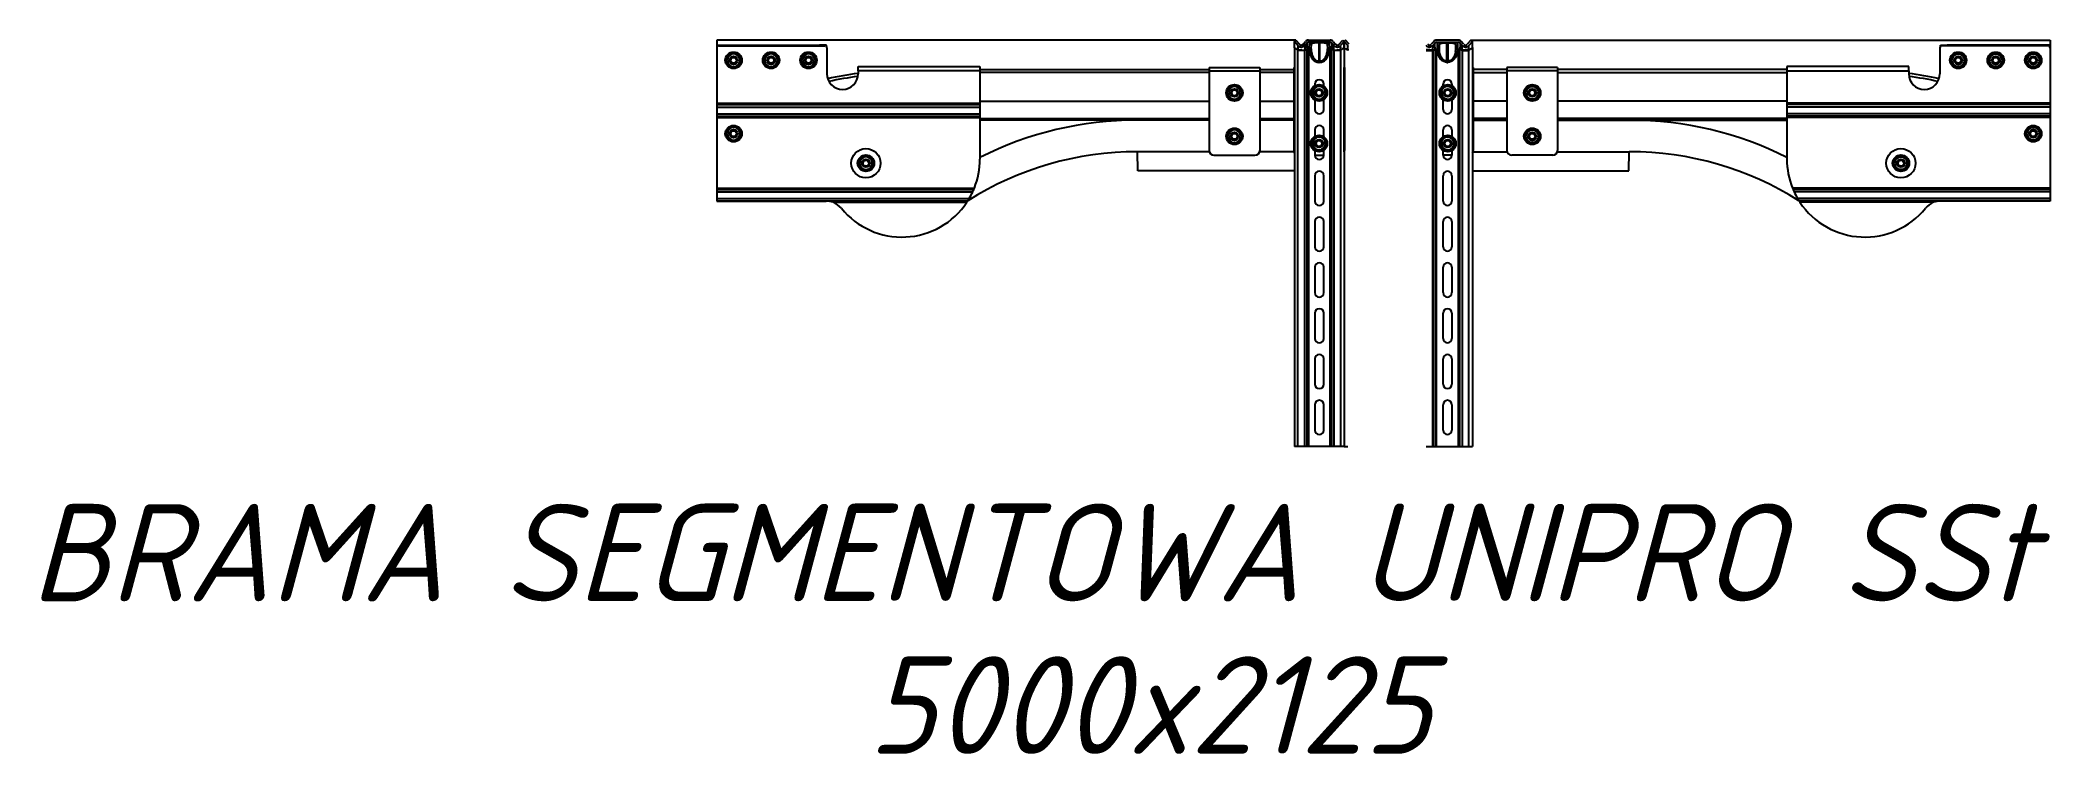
# Model space of a CAD drawing. Header units: inches. Extents: x 499 to 2563, y 596 to 1328.
import ezdxf
from ezdxf.enums import TextEntityAlignment as Align

# ---------------------------------------------------------------- set-up
doc = ezdxf.new("R2010")
doc.units = ezdxf.units.IN
doc.layers.add('AW_OPIS', color=7, linetype='Continuous')
doc.layers.add('AW_RYSUNKI', color=7, linetype='Continuous')
doc.styles.add('SEACAD_seansi_ttf', font='', dxfattribs={"height": 0.2})
doc.styles.get('SEACAD_seansi_ttf').set_extended_font_data('Solid Edge ANSI', italic=True)

msp = doc.modelspace()

# ---------------------------------------------------------------- linework, layer by layer
at = {"layer": 'AW_RYSUNKI', "ltscale": 25.4}
for p, q in [((1787.8, 1327.8), (1193.6, 1327.8)), ((1193.6, 1327.8), (1193.6, 1227.8)), ((1193.6, 1322.8), (1196.1, 1322.8)), ((1195.6, 1322.1), (1304.6, 1322.1)), ((1196.1, 1322.8), (1299.1, 1322.8)), ((1196.1, 1322.1), (1196.1, 1322.8)), ((1304.7, 1322.8), (1299.1, 1322.8)), ((1299.1, 1322.1), (1299.1, 1322.8)), ((1306.1, 1322.8), (1304.7, 1322.8)), ((1304.7, 1322.1), (1304.7, 1322.8)), ((1306.1, 1321.4), (1306.1, 1322.8)), ((1786.4, 1326.4), (1787.8, 1327.8)), ((1790, 1322.3), (1786.4, 1326.4)), ((1787.8, 1327.8), (1791.5, 1323.6)), ((1795.2, 1323.6), (1797.8, 1326.5)), ((1799.3, 1325.1), (1796.7, 1322.3)), ((1796.8, 1322.4), (1796.8, 1322.4)), ((1800.7, 1327.8), (1823, 1327.8)), ((1823, 1325.8), (1800.7, 1325.8)), ((1811.4, 1325.8), (1811.4, 1325.2)), ((1811.4, 1325.2), (1811.4, 1306.4)), ((1812.4, 1325.2), (1811.4, 1325.2)), ((1812.4, 1325.8), (1812.4, 1325.2)), ((1812.4, 1306.4), (1812.4, 1325.2)), ((1827, 1322.3), (1824.5, 1325.1)), ((1826, 1326.5), (1828.5, 1323.6)), ((1826.9, 1322.4), (1827, 1322.4)), ((1832.2, 1323.6), (1836, 1327.8)), ((1837.4, 1326.4), (1833.7, 1322.3)), ((1836, 1327.8), (1837.4, 1326.4)), ((1838.8, 1327.8), (1837.4, 1326.4)), ((1837.4, 1326.4), (1841, 1322.3)), ((1842.5, 1323.6), (1838.8, 1327.8)), ((1205.2, 1310.5), (1203.3, 1307.2)), ((1203.3, 1307.2), (1205.2, 1304)), ((1207, 1313.7), (1205.2, 1310.5)), ((1205.2, 1304), (1207, 1300.7)), ((1210.8, 1313.7), (1207, 1313.7)), ((1207, 1300.7), (1210.8, 1300.7)), ((1214.5, 1313.7), (1210.8, 1313.7)), ((1210.8, 1300.7), (1214.5, 1300.7)), ((1216.4, 1310.5), (1214.5, 1313.7)), ((1214.5, 1300.7), (1216.4, 1304)), ((1218.3, 1307.2), (1216.4, 1310.5)), ((1216.4, 1304), (1218.3, 1307.2)), ((1243.6, 1310.5), (1241.7, 1307.2)), ((1241.7, 1307.2), (1243.6, 1304)), ((1245.5, 1313.7), (1243.6, 1310.5)), ((1243.6, 1304), (1245.5, 1300.7)), ((1249.3, 1313.7), (1245.5, 1313.7)), ((1245.5, 1300.7), (1249.3, 1300.7)), ((1253, 1313.7), (1249.3, 1313.7)), ((1249.3, 1300.7), (1253, 1300.7)), ((1254.9, 1310.5), (1253, 1313.7)), ((1253, 1300.7), (1254.9, 1304)), ((1256.8, 1307.2), (1254.9, 1310.5)), ((1254.9, 1304), (1256.8, 1307.2)), ((1282.1, 1310.5), (1280.2, 1307.2)), ((1280.2, 1307.2), (1282.1, 1304)), ((1284, 1313.7), (1282.1, 1310.5)), ((1282.1, 1304), (1284, 1300.7)), ((1287.7, 1313.7), (1284, 1313.7)), ((1284, 1300.7), (1287.7, 1300.7)), ((1291.5, 1313.7), (1287.7, 1313.7)), ((1287.7, 1300.7), (1291.5, 1300.7)), ((1293.3, 1310.5), (1291.5, 1313.7)), ((1291.5, 1300.7), (1293.3, 1304)), ((1295.2, 1307.2), (1293.3, 1310.5)), ((1293.3, 1304), (1295.2, 1307.2)), ((1306.6, 1320.1), (1306.6, 1293.3)), ((1338.6, 1296.3), (1338.6, 1300.8)), ((1338.6, 1300.8), (1463.6, 1300.8)), ((1463.6, 1300.8), (1463.6, 1296.3)), ((1786.4, 1320.3), (1786.4, 1319.9)), ((1786.4, 1319.9), (1786.4, 1319.2)), ((1786.4, 1319.2), (1786.4, 910.8)), ((1790, 1317.3), (1790, 1318)), ((1790, 910.8), (1790, 1317.3)), ((1796.7, 1317.3), (1790, 1317.3)), ((1796.7, 1317.3), (1796.7, 910.8)), ((1799.3, 910.8), (1799.3, 1318.6)), ((1800.7, 1315.8), (1800.7, 910.8)), ((1801.7, 1315.8), (1800.7, 1315.8)), ((1803.6, 1316.2), (1801.7, 1315.8)), ((1811.4, 1306.4), (1812.4, 1306.4)), ((1811.4, 1306.4), (1811.4, 1305)), ((1812.4, 1305), (1811.4, 1305)), ((1812.4, 1306.4), (1812.4, 1305)), ((1822.1, 1315.8), (1820.1, 1316.2)), ((1823, 1315.8), (1822.1, 1315.8)), ((1823, 910.8), (1823, 1315.8)), ((1824.5, 1318.6), (1824.5, 910.8)), ((1827, 1317.3), (1824.5, 1318.6)), ((1827, 910.8), (1827, 1317.3)), ((1833.7, 1317.3), (1827, 1317.3)), ((1833.7, 1318), (1833.7, 1317.3)), ((1833.7, 1317.3), (1833.7, 910.8)), ((1837.4, 1320.3), (1837.4, 1319.9)), ((1837.4, 1320.3), (1837.4, 1319.9)), ((1837.4, 1319.9), (1837.4, 910.8)), ((1837.4, 1319.9), (1837.4, 910.8)), ((1841, 1318), (1841, 1317.3)), ((1338.6, 1296.3), (1338.6, 1293.3)), ((1463.6, 1296.3), (1338.6, 1296.3)), ((1463.6, 1297.8), (1698.8, 1297.8)), ((1463.6, 1296.3), (1463.6, 1263.1)), ((1698.8, 1294.8), (1463.6, 1294.8)), ((1698.8, 1299.8), (1698.8, 1296.3)), ((1698.8, 1299.8), (1750.8, 1299.8)), ((1698.8, 1296.3), (1698.8, 1214.8)), ((1698.8, 1296.3), (1750.8, 1296.3)), ((1721, 1280.3), (1719.2, 1277.1)), ((1724.8, 1280.3), (1721, 1280.3)), ((1728.6, 1280.3), (1724.8, 1280.3)), ((1730.4, 1277.1), (1728.6, 1280.3)), ((1750.8, 1299.8), (1750.8, 1296.3)), ((1750.8, 1297.8), (1785.6, 1297.8)), ((1750.8, 1296.3), (1750.8, 1214.8)), ((1785.6, 1294.8), (1750.8, 1294.8)), ((1785.6, 1299.8), (1785.6, 1296.3)), ((1785.6, 1299.8), (1786.4, 1299.8)), ((1785.6, 1296.3), (1785.6, 1214.8)), ((1785.6, 1296.3), (1786.4, 1296.3)), ((1806.7, 1279.5), (1805.5, 1275.9)), ((1810.4, 1280.2), (1806.7, 1279.5)), ((1807.4, 1282.8), (1807.4, 1281.2)), ((1814, 1280.9), (1810.4, 1280.2)), ((1816.5, 1278.1), (1814, 1280.9)), ((1816.4, 1280.9), (1816.4, 1282.8)), ((1837.1, 1299.8), (1837.1, 1296.3)), ((1837.4, 1299.8), (1837.1, 1299.8)), ((1837.1, 1296.3), (1837.1, 1214.8)), ((1837.4, 1296.3), (1837.1, 1296.3)), ((1837.4, 1299.8), (1837.6, 1299.8)), ((1837.4, 1296.3), (1837.6, 1296.3)), ((1837.6, 1299.8), (1837.6, 1296.3)), ((1837.6, 1296.3), (1837.6, 1214.8)), ((1193.6, 1263.1), (1463.6, 1263.1)), ((1193.6, 1261.7), (1463.6, 1261.7)), ((1193.6, 1259.2), (1463.6, 1259.2)), ((1463.6, 1265.3), (1698.8, 1265.3)), ((1463.6, 1263.1), (1463.6, 1261.7)), ((1463.6, 1261.7), (1463.6, 1259.2)), ((1463.6, 1259.2), (1463.6, 1252.4)), ((1719.2, 1277.1), (1717.3, 1273.8)), ((1717.3, 1273.8), (1719.2, 1270.6)), ((1719.2, 1270.6), (1721, 1267.3)), ((1721, 1267.3), (1724.8, 1267.3)), ((1724.8, 1267.3), (1728.6, 1267.3)), ((1728.6, 1267.3), (1730.4, 1270.6)), ((1732.3, 1273.8), (1730.4, 1277.1)), ((1730.4, 1270.6), (1732.3, 1273.8)), ((1750.8, 1265.3), (1785.6, 1265.3)), ((1805.5, 1275.9), (1804.3, 1272.4)), ((1804.3, 1272.4), (1806.7, 1269.5)), ((1806.7, 1269.5), (1809.2, 1266.7)), ((1807.4, 1266.4), (1807.4, 1256.8)), ((1809.2, 1266.7), (1812.9, 1267.4)), ((1812.9, 1267.4), (1816.6, 1268.2)), ((1816.4, 1256.8), (1816.4, 1266.8)), ((1819, 1275.3), (1816.5, 1278.1)), ((1816.6, 1268.2), (1817.8, 1271.7)), ((1817.8, 1271.7), (1819, 1275.3)), ((1193.6, 1252.4), (1463.6, 1252.4)), ((1193.6, 1249.9), (1463.6, 1249.9)), ((1193.6, 1248.5), (1463.6, 1248.5)), ((1207, 1238.4), (1205.2, 1235.2)), ((1210.8, 1238.4), (1207, 1238.4)), ((1214.5, 1238.4), (1210.8, 1238.4)), ((1216.4, 1235.2), (1214.5, 1238.4)), ((1463.6, 1252.4), (1463.6, 1249.9)), ((1463.6, 1249.9), (1463.6, 1248.5)), ((1463.6, 1248.5), (1463.6, 1205.8)), ((1463.6, 1247.5), (1698.8, 1247.5)), ((1624.6, 1245.8), (1463.6, 1245.8)), ((1698.8, 1245.8), (1624.6, 1245.8)), ((1750.8, 1247.5), (1785.6, 1247.5)), ((1785.6, 1245.8), (1750.8, 1245.8)), ((1193.6, 1227.8), (1193.6, 1176.1)), ((1205.2, 1235.2), (1203.3, 1231.9)), ((1203.3, 1231.9), (1205.2, 1228.7)), ((1205.2, 1228.7), (1207, 1225.4)), ((1207, 1225.4), (1210.8, 1225.4)), ((1210.8, 1225.4), (1214.5, 1225.4)), ((1214.5, 1225.4), (1216.4, 1228.7)), ((1218.3, 1231.9), (1216.4, 1235.2)), ((1216.4, 1228.7), (1218.3, 1231.9)), ((1719.2, 1232.5), (1717.3, 1229.2)), ((1717.3, 1229.2), (1719.2, 1226)), ((1721, 1235.7), (1719.2, 1232.5)), ((1719.2, 1226), (1721, 1222.7)), ((1724.8, 1235.7), (1721, 1235.7)), ((1721, 1222.7), (1724.8, 1222.7)), ((1728.6, 1235.7), (1724.8, 1235.7)), ((1724.8, 1222.7), (1728.6, 1222.7)), ((1730.4, 1232.5), (1728.6, 1235.7)), ((1728.6, 1222.7), (1730.4, 1226)), ((1732.3, 1229.2), (1730.4, 1232.5)), ((1730.4, 1226), (1732.3, 1229.2)), ((1805.5, 1223.9), (1804.3, 1220.4)), ((1804.3, 1220.4), (1806.7, 1217.5)), ((1806.7, 1227.5), (1805.5, 1223.9)), ((1810.4, 1228.2), (1806.7, 1227.5)), ((1806.7, 1217.5), (1809.2, 1214.7)), ((1807.4, 1235.8), (1807.4, 1229.2)), ((1814, 1228.9), (1810.4, 1228.2)), ((1816.5, 1226.1), (1814, 1228.9)), ((1816.4, 1228.9), (1816.4, 1235.8)), ((1819, 1223.3), (1816.5, 1226.1)), ((1816.6, 1216.2), (1817.8, 1219.7)), ((1817.8, 1219.7), (1819, 1223.3)), ((1340.9, 1204.9), (1339.1, 1201.6)), ((1339.1, 1201.6), (1340.9, 1198.4)), ((1342.8, 1208.1), (1340.9, 1204.9)), ((1340.9, 1198.4), (1342.8, 1195.1)), ((1346.6, 1208.1), (1342.8, 1208.1)), ((1350.3, 1208.1), (1346.6, 1208.1)), ((1352.2, 1204.9), (1350.3, 1208.1)), ((1350.3, 1195.1), (1352.2, 1198.4)), ((1354.1, 1201.6), (1352.2, 1204.9)), ((1352.2, 1198.4), (1354.1, 1201.6)), ((1625.7, 1193.8), (1625.3, 1213.3)), ((1699, 1213.3), (1625.3, 1213.3)), ((1703.8, 1209.8), (1745.8, 1209.8)), ((1785.9, 1213.3), (1750.6, 1213.3)), ((1807.4, 1214.4), (1807.4, 1209.8)), ((1807.4, 1209.8), (1816.4, 1209.8)), ((1809.2, 1214.7), (1812.9, 1215.4)), ((1812.9, 1215.4), (1816.6, 1216.2)), ((1816.4, 1209.8), (1816.4, 1214.8)), ((1193.6, 1176.1), (1193.6, 1174.7)), ((1193.6, 1176.1), (1457.8, 1176.1)), ((1342.8, 1195.1), (1346.6, 1195.1)), ((1346.6, 1195.1), (1350.3, 1195.1)), ((1786.4, 1193.8), (1625.7, 1193.8)), ((1807.4, 1188.8), (1807.4, 1162.8)), ((1816.4, 1162.8), (1816.4, 1188.8)), ((1193.6, 1174.7), (1193.6, 1172.2)), ((1193.6, 1174.7), (1457.3, 1174.7)), ((1193.6, 1172.2), (1193.6, 1165.4)), ((1193.6, 1172.2), (1456.2, 1172.2)), ((1193.6, 1165.4), (1193.6, 1162.9)), ((1193.6, 1165.4), (1452.6, 1165.4)), ((1193.6, 1162.9), (1193.6, 1162.8)), ((1193.6, 1162.9), (1451.1, 1162.9)), ((1193.6, 1162.8), (1305.9, 1162.8)), ((1313, 1161.5), (1450.2, 1161.5)), ((1807.4, 1141.8), (1807.4, 1115.8)), ((1816.4, 1115.8), (1816.4, 1141.8)), ((1807.4, 1094.8), (1807.4, 1068.8)), ((1816.4, 1068.8), (1816.4, 1094.8)), ((1807.4, 1047.8), (1807.4, 1021.8)), ((1816.4, 1021.8), (1816.4, 1047.8)), ((1807.4, 1000.8), (1807.4, 974.8)), ((1816.4, 974.8), (1816.4, 1000.8)), ((1807.4, 953.8), (1807.4, 927.8)), ((1816.4, 927.8), (1816.4, 953.8)), ((1790, 910.8), (1786.4, 910.8)), ((1796.7, 910.8), (1790, 910.8)), ((1799.3, 910.8), (1796.7, 910.8)), ((1800.7, 910.8), (1799.3, 910.8)), ((1823, 910.8), (1800.7, 910.8)), ((1824.5, 910.8), (1823, 910.8)), ((1827, 910.8), (1824.5, 910.8)), ((1833.7, 910.8), (1827, 910.8)), ((1837.4, 910.8), (1833.7, 910.8)), ((1837.4, 910.8), (1841, 910.8))]:
    msp.add_line(p, q, dxfattribs=at)
at = {"layer": 'AW_RYSUNKI', "color": 242, "ltscale": 25.4, "true_color": 0xcd2027}
for p, q in [((1929.3, 1326.5), (1926.7, 1323.6)), ((1928.2, 1322.3), (1930.8, 1325.1)), ((1928.3, 1322.4), (1928.3, 1322.4)), ((1954.5, 1327.8), (1932.2, 1327.8)), ((1932.2, 1325.8), (1954.5, 1325.8)), ((1942.9, 1325.8), (1942.9, 1325.2)), ((1942.9, 1306.4), (1942.9, 1325.2)), ((1942.9, 1325.2), (1943.9, 1325.2)), ((1943.9, 1325.8), (1943.9, 1325.2)), ((1943.9, 1325.2), (1943.9, 1306.4)), ((1956, 1325.1), (1958.5, 1322.3)), ((1960, 1323.6), (1957.5, 1326.5)), ((1958.5, 1322.4), (1958.4, 1322.4)), ((1967.5, 1327.8), (1963.7, 1323.6)), ((1965.2, 1322.3), (1968.9, 1326.4)), ((1968.9, 1326.4), (1967.5, 1327.8)), ((1967.5, 1327.8), (2561.7, 1327.8)), ((2449.2, 1322.8), (2450.5, 1322.8)), ((2449.2, 1321.4), (2449.2, 1322.8)), ((2450.5, 1322.8), (2456.2, 1322.8)), ((2450.5, 1322.1), (2450.5, 1322.8)), ((2559.7, 1322.1), (2450.7, 1322.1)), ((2559.2, 1322.8), (2456.2, 1322.8)), ((2456.2, 1322.1), (2456.2, 1322.8)), ((2561.7, 1322.8), (2559.2, 1322.8)), ((2559.2, 1322.1), (2559.2, 1322.8)), ((2561.7, 1327.8), (2561.7, 1227.8)), ((1921.5, 1317.3), (1928.2, 1317.3)), ((1928.2, 1317.3), (1930.8, 1318.6)), ((1928.2, 1317.3), (1928.2, 910.8)), ((1928.2, 910.8), (1928.2, 1317.3)), ((1930.8, 1318.6), (1930.8, 910.8)), ((1932.2, 1315.8), (1933.2, 1315.8)), ((1932.2, 910.8), (1932.2, 1315.8)), ((1933.2, 1315.8), (1935.1, 1316.2)), ((1943.9, 1306.4), (1942.9, 1306.4)), ((1942.9, 1306.4), (1942.9, 1305)), ((1942.9, 1305), (1943.9, 1305)), ((1943.9, 1306.4), (1943.9, 1305)), ((1951.6, 1316.2), (1953.6, 1315.8)), ((1953.6, 1315.8), (1954.5, 1315.8)), ((1954.5, 1315.8), (1954.5, 910.8)), ((1956, 910.8), (1956, 1318.6)), ((1958.5, 1317.3), (1958.5, 910.8)), ((1958.5, 1317.3), (1965.2, 1317.3)), ((1965.2, 1317.3), (1965.2, 1318)), ((1965.2, 910.8), (1965.2, 1317.3)), ((1968.9, 1320.3), (1968.9, 1319.9)), ((1968.9, 1319.9), (1968.9, 1319.2)), ((1968.9, 1319.2), (1968.9, 910.8)), ((2291.7, 1300.8), (2291.7, 1296.3)), ((2416.7, 1300.8), (2291.7, 1300.8)), ((2416.7, 1296.3), (2416.7, 1300.8)), ((2448.7, 1320.1), (2448.7, 1293.3)), ((2460, 1307.2), (2461.9, 1310.5)), ((2461.9, 1304), (2460, 1307.2)), ((2461.9, 1310.5), (2463.8, 1313.7)), ((2463.8, 1300.7), (2461.9, 1304)), ((2463.8, 1313.7), (2467.5, 1313.7)), ((2467.5, 1300.7), (2463.8, 1300.7)), ((2467.5, 1313.7), (2471.3, 1313.7)), ((2471.3, 1300.7), (2467.5, 1300.7)), ((2471.3, 1313.7), (2473.2, 1310.5)), ((2473.2, 1304), (2471.3, 1300.7)), ((2473.2, 1310.5), (2475, 1307.2)), ((2475, 1307.2), (2473.2, 1304)), ((2498.5, 1307.2), (2500.4, 1310.5)), ((2500.4, 1304), (2498.5, 1307.2)), ((2500.4, 1310.5), (2502.2, 1313.7)), ((2502.2, 1300.7), (2500.4, 1304)), ((2502.2, 1313.7), (2506, 1313.7)), ((2506, 1300.7), (2502.2, 1300.7)), ((2506, 1313.7), (2509.7, 1313.7)), ((2509.7, 1300.7), (2506, 1300.7)), ((2509.7, 1313.7), (2511.6, 1310.5)), ((2511.6, 1304), (2509.7, 1300.7)), ((2511.6, 1310.5), (2513.5, 1307.2)), ((2513.5, 1307.2), (2511.6, 1304)), ((2537, 1307.2), (2538.8, 1310.5)), ((2538.8, 1304), (2537, 1307.2)), ((2538.8, 1310.5), (2540.7, 1313.7)), ((2540.7, 1300.7), (2538.8, 1304)), ((2540.7, 1313.7), (2544.5, 1313.7)), ((2544.5, 1300.7), (2540.7, 1300.7)), ((2544.5, 1313.7), (2548.2, 1313.7)), ((2548.2, 1300.7), (2544.5, 1300.7)), ((2548.2, 1313.7), (2550.1, 1310.5)), ((2550.1, 1304), (2548.2, 1300.7)), ((2550.1, 1310.5), (2552, 1307.2)), ((2552, 1307.2), (2550.1, 1304)), ((1938.7, 1278.1), (1941.2, 1280.9)), ((1938.9, 1280.9), (1938.9, 1282.8)), ((1941.2, 1280.9), (1944.9, 1280.2)), ((1944.9, 1280.2), (1948.6, 1279.5)), ((1947.9, 1282.8), (1947.9, 1281.2)), ((1948.6, 1279.5), (1949.8, 1275.9)), ((1969.6, 1299.8), (1968.9, 1299.8)), ((1969.6, 1296.3), (1968.9, 1296.3)), ((1969.6, 1299.8), (1969.6, 1296.3)), ((2004.4, 1297.8), (1969.6, 1297.8)), ((1969.6, 1296.3), (1969.6, 1214.8)), ((1969.6, 1294.8), (2004.4, 1294.8)), ((2004.4, 1299.8), (2004.4, 1296.3)), ((2056.4, 1299.8), (2004.4, 1299.8)), ((2004.4, 1296.3), (2004.4, 1214.8)), ((2056.4, 1296.3), (2004.4, 1296.3)), ((2024.8, 1277.1), (2026.7, 1280.3)), ((2026.7, 1280.3), (2030.4, 1280.3)), ((2030.4, 1280.3), (2034.2, 1280.3)), ((2034.2, 1280.3), (2036.1, 1277.1)), ((2056.4, 1299.8), (2056.4, 1296.3)), ((2291.7, 1297.8), (2056.4, 1297.8)), ((2056.4, 1296.3), (2056.4, 1214.8)), ((2056.4, 1294.8), (2291.7, 1294.8)), ((2291.7, 1296.3), (2291.7, 1263.1)), ((2291.7, 1296.3), (2416.7, 1296.3)), ((2416.7, 1296.3), (2416.7, 1293.3)), ((1936.3, 1275.3), (1938.7, 1278.1)), ((1937.5, 1271.7), (1936.3, 1275.3)), ((1938.7, 1268.2), (1937.5, 1271.7)), ((1942.4, 1267.4), (1938.7, 1268.2)), ((1938.9, 1256.8), (1938.9, 1266.8)), ((1946, 1266.7), (1942.4, 1267.4)), ((1948.5, 1269.5), (1946, 1266.7)), ((1947.9, 1266.4), (1947.9, 1256.8)), ((1951, 1272.4), (1948.5, 1269.5)), ((1949.8, 1275.9), (1951, 1272.4)), ((2004.4, 1265.3), (1969.6, 1265.3)), ((2022.9, 1273.8), (2024.8, 1277.1)), ((2024.8, 1270.6), (2022.9, 1273.8)), ((2026.7, 1267.3), (2024.8, 1270.6)), ((2030.4, 1267.3), (2026.7, 1267.3)), ((2034.2, 1267.3), (2030.4, 1267.3)), ((2036.1, 1270.6), (2034.2, 1267.3)), ((2036.1, 1277.1), (2038, 1273.8)), ((2038, 1273.8), (2036.1, 1270.6)), ((2291.7, 1265.3), (2056.4, 1265.3)), ((2291.7, 1263.1), (2291.7, 1261.7)), ((2561.7, 1263.1), (2291.7, 1263.1)), ((2291.7, 1261.7), (2291.7, 1259.2)), ((2561.7, 1261.7), (2291.7, 1261.7)), ((2291.7, 1259.2), (2291.7, 1252.4)), ((2561.7, 1259.2), (2291.7, 1259.2)), ((2004.4, 1247.5), (1969.6, 1247.5)), ((1969.6, 1245.8), (2004.4, 1245.8)), ((2291.7, 1247.5), (2056.4, 1247.5)), ((2056.4, 1245.8), (2130.7, 1245.8)), ((2130.7, 1245.8), (2291.7, 1245.8)), ((2291.7, 1252.4), (2291.7, 1249.9)), ((2561.7, 1252.4), (2291.7, 1252.4)), ((2291.7, 1249.9), (2291.7, 1248.5)), ((2561.7, 1249.9), (2291.7, 1249.9)), ((2291.7, 1248.5), (2291.7, 1205.8)), ((2561.7, 1248.5), (2291.7, 1248.5)), ((2538.8, 1235.2), (2540.7, 1238.4)), ((2540.7, 1238.4), (2544.5, 1238.4)), ((2544.5, 1238.4), (2548.2, 1238.4)), ((2548.2, 1238.4), (2550.1, 1235.2)), ((1936.3, 1223.3), (1938.7, 1226.1)), ((1937.5, 1219.7), (1936.3, 1223.3)), ((1938.7, 1216.2), (1937.5, 1219.7)), ((1938.7, 1226.1), (1941.2, 1228.9)), ((1938.9, 1228.9), (1938.9, 1235.8)), ((1941.2, 1228.9), (1944.9, 1228.2)), ((1944.9, 1228.2), (1948.6, 1227.5)), ((1948.5, 1217.5), (1946, 1214.7)), ((1947.9, 1235.8), (1947.9, 1229.2)), ((1951, 1220.4), (1948.5, 1217.5)), ((1948.6, 1227.5), (1949.8, 1223.9)), ((1949.8, 1223.9), (1951, 1220.4)), ((2022.9, 1229.2), (2024.8, 1232.5)), ((2024.8, 1226), (2022.9, 1229.2)), ((2024.8, 1232.5), (2026.7, 1235.7)), ((2026.7, 1222.7), (2024.8, 1226)), ((2026.7, 1235.7), (2030.4, 1235.7)), ((2030.4, 1222.7), (2026.7, 1222.7)), ((2030.4, 1235.7), (2034.2, 1235.7)), ((2034.2, 1222.7), (2030.4, 1222.7)), ((2034.2, 1235.7), (2036.1, 1232.5)), ((2036.1, 1226), (2034.2, 1222.7)), ((2036.1, 1232.5), (2038, 1229.2)), ((2038, 1229.2), (2036.1, 1226)), ((2537, 1231.9), (2538.8, 1235.2)), ((2538.8, 1228.7), (2537, 1231.9)), ((2540.7, 1225.4), (2538.8, 1228.7)), ((2544.5, 1225.4), (2540.7, 1225.4)), ((2548.2, 1225.4), (2544.5, 1225.4)), ((2550.1, 1228.7), (2548.2, 1225.4)), ((2550.1, 1235.2), (2552, 1231.9)), ((2552, 1231.9), (2550.1, 1228.7)), ((2561.7, 1227.8), (2561.7, 1176.1)), ((1942.4, 1215.4), (1938.7, 1216.2)), ((1938.9, 1209.8), (1938.9, 1214.8)), ((1947.9, 1209.8), (1938.9, 1209.8)), ((1946, 1214.7), (1942.4, 1215.4)), ((1947.9, 1214.4), (1947.9, 1209.8)), ((1969.4, 1213.3), (2004.7, 1213.3)), ((2051.4, 1209.8), (2009.4, 1209.8)), ((2056.2, 1213.3), (2130, 1213.3)), ((2129.5, 1193.8), (2130, 1213.3)), ((2401.2, 1201.6), (2403, 1204.9)), ((2403, 1198.4), (2401.2, 1201.6)), ((2403, 1204.9), (2404.9, 1208.1)), ((2404.9, 1195.1), (2403, 1198.4)), ((2404.9, 1208.1), (2408.7, 1208.1)), ((2408.7, 1208.1), (2412.4, 1208.1)), ((2412.4, 1208.1), (2414.3, 1204.9)), ((2414.3, 1198.4), (2412.4, 1195.1)), ((2414.3, 1204.9), (2416.2, 1201.6)), ((2416.2, 1201.6), (2414.3, 1198.4)), ((1938.9, 1162.8), (1938.9, 1188.8)), ((1947.9, 1188.8), (1947.9, 1162.8)), ((1968.9, 1193.8), (2129.5, 1193.8)), ((2561.7, 1176.1), (2297.4, 1176.1)), ((2408.7, 1195.1), (2404.9, 1195.1)), ((2412.4, 1195.1), (2408.7, 1195.1)), ((2561.7, 1176.1), (2561.7, 1174.7)), ((2561.7, 1174.7), (2298, 1174.7)), ((2561.7, 1172.2), (2299.1, 1172.2)), ((2561.7, 1165.4), (2302.6, 1165.4)), ((2561.7, 1162.9), (2304.2, 1162.9)), ((2442.3, 1161.5), (2305, 1161.5)), ((2561.7, 1162.8), (2449.3, 1162.8)), ((2561.7, 1174.7), (2561.7, 1172.2)), ((2561.7, 1172.2), (2561.7, 1165.4)), ((2561.7, 1165.4), (2561.7, 1162.9)), ((2561.7, 1162.9), (2561.7, 1162.8)), ((1938.9, 1115.8), (1938.9, 1141.8)), ((1947.9, 1141.8), (1947.9, 1115.8)), ((1938.9, 1068.8), (1938.9, 1094.8)), ((1947.9, 1094.8), (1947.9, 1068.8)), ((1938.9, 1021.8), (1938.9, 1047.8)), ((1947.9, 1047.8), (1947.9, 1021.8)), ((1938.9, 974.8), (1938.9, 1000.8)), ((1947.9, 1000.8), (1947.9, 974.8)), ((1938.9, 927.8), (1938.9, 953.8)), ((1947.9, 953.8), (1947.9, 927.8)), ((1921.5, 910.8), (1928.2, 910.8)), ((1928.2, 910.8), (1930.8, 910.8)), ((1930.8, 910.8), (1932.2, 910.8)), ((1932.2, 910.8), (1954.5, 910.8)), ((1954.5, 910.8), (1956, 910.8)), ((1956, 910.8), (1958.5, 910.8)), ((1958.5, 910.8), (1965.2, 910.8)), ((1965.2, 910.8), (1968.9, 910.8))]:
    msp.add_line(p, q, dxfattribs=at)
at = {"layer": 'AW_RYSUNKI', "ltscale": 25.4}
for centre, radius in [((1210.8, 1307.2), 8.5), ((1210.8, 1307.2), 7.9), ((1210.8, 1307.2), 4.15), ((1210.8, 1307.2), 4), ((1210.8, 1307.2), 3), ((1249.3, 1307.2), 8.5), ((1249.3, 1307.2), 7.9), ((1249.3, 1307.2), 4.15), ((1249.3, 1307.2), 4), ((1249.3, 1307.2), 3), ((1287.7, 1307.2), 8.5), ((1287.7, 1307.2), 7.9), ((1287.7, 1307.2), 4.15), ((1287.7, 1307.2), 4), ((1287.7, 1307.2), 3), ((1724.8, 1273.8), 8.5), ((1724.8, 1273.8), 7.9), ((1811.6, 1273.8), 8.5), ((1811.6, 1273.8), 7.9), ((1724.8, 1273.8), 4.15), ((1724.8, 1273.8), 4), ((1724.8, 1273.8), 3), ((1811.6, 1273.8), 4.15), ((1811.6, 1273.8), 3), ((1210.8, 1231.9), 8.5), ((1210.8, 1231.9), 7.9), ((1210.8, 1231.9), 4.15), ((1210.8, 1231.9), 4), ((1210.8, 1231.9), 3), ((1724.8, 1229.2), 8.5), ((1724.8, 1229.2), 7.9), ((1724.8, 1229.2), 4.15), ((1724.8, 1229.2), 4), ((1724.8, 1229.2), 3), ((1811.6, 1221.8), 8.5), ((1811.6, 1221.8), 7.9), ((1811.6, 1221.8), 4.15), ((1811.6, 1221.8), 3), ((1346.6, 1201.6), 15), ((1346.6, 1201.6), 8.5), ((1346.6, 1201.6), 7.9), ((1346.6, 1201.6), 4.15), ((1346.6, 1201.6), 4), ((1346.6, 1201.6), 3)]:
    msp.add_circle(centre, radius, dxfattribs=at)
at = {"layer": 'AW_RYSUNKI', "color": 242, "ltscale": 25.4, "true_color": 0xcd2027}
for centre, radius in [((2467.5, 1307.2), 8.5), ((2467.5, 1307.2), 7.9), ((2467.5, 1307.2), 4.15), ((2467.5, 1307.2), 4), ((2467.5, 1307.2), 3), ((2506, 1307.2), 8.5), ((2506, 1307.2), 7.9), ((2506, 1307.2), 4.15), ((2506, 1307.2), 4), ((2506, 1307.2), 3), ((2544.5, 1307.2), 8.5), ((2544.5, 1307.2), 7.9), ((2544.5, 1307.2), 4.15), ((2544.5, 1307.2), 4), ((2544.5, 1307.2), 3), ((1943.6, 1273.8), 8.5), ((1943.6, 1273.8), 7.9), ((2030.4, 1273.8), 8.5), ((2030.4, 1273.8), 7.9), ((1943.6, 1273.8), 4.15), ((1943.6, 1273.8), 3), ((2030.4, 1273.8), 4.15), ((2030.4, 1273.8), 4), ((2030.4, 1273.8), 3), ((2544.5, 1231.9), 8.5), ((2544.5, 1231.9), 7.9), ((1943.6, 1221.8), 8.5), ((1943.6, 1221.8), 7.9), ((1943.6, 1221.8), 4.15), ((1943.6, 1221.8), 3), ((2030.4, 1229.2), 8.5), ((2030.4, 1229.2), 7.9), ((2030.4, 1229.2), 4.15), ((2030.4, 1229.2), 4), ((2030.4, 1229.2), 3), ((2544.5, 1231.9), 4.15), ((2544.5, 1231.9), 4), ((2544.5, 1231.9), 3), ((2408.7, 1201.6), 15), ((2408.7, 1201.6), 8.5), ((2408.7, 1201.6), 7.9), ((2408.7, 1201.6), 4.15), ((2408.7, 1201.6), 4), ((2408.7, 1201.6), 3)]:
    msp.add_circle(centre, radius, dxfattribs=at)
at = {"layer": 'AW_RYSUNKI', "ltscale": 25.4}
for centre, radius, start, end in [((1195.6, 1320.1), 2, 90, 180), ((1304.6, 1320.1), 2, 0, 90), ((1734.5, 1323.1), 52, 356.4405, 3.5595), ((1809.1, 1320.2), 19.2, 173.6029, 186.4351), ((1793.4, 1325.3), 4.5, 221.7437, 318.2563), ((1793.4, 1325.3), 2.5, 221.7437, 318.2563), ((1797.2, 1321.8), 0.743, 125.0031, 131.3218), ((1800.7, 1323.8), 4, 90, 138.2563), ((1800.7, 1323.8), 2, 90, 138.2563), ((1829.7, 1320.7), 28.5, 169.638, 189.8561), ((1826.3, 1320.1), 23, 169.6955, 189.8001), ((1797.3, 1320.1), 23.2, 350.2781, 10.2264), ((1795.6, 1320.7), 26.9, 349.5366, 10.9693), ((1823, 1323.8), 4, 41.7437, 90), ((1823, 1323.8), 2, 41.7437, 90), ((1830.4, 1325.3), 4.5, 221.7437, 318.2563), ((1830.4, 1325.3), 2.5, 221.7437, 318.2563), ((1814.9, 1320.2), 18.9, 353.4761, 6.4836), ((1969.3, 1323.4), 131.9, 178.6853, 181.3147), ((1705.5, 1323.4), 131.9, 358.6853, 1.3147), ((1859.8, 1320.2), 18.9, 173.5164, 186.5239), ((1210.8, 1307.2), 6.5, 150, 210), ((1210.8, 1307.2), 6.5, 90, 150), ((1210.8, 1307.2), 6.5, 210, 270), ((1210.8, 1307.2), 3.23, 255, 195), ((1210.8, 1307.2), 6.5, 30, 90), ((1210.8, 1307.2), 6.5, 270, 330), ((1210.8, 1307.2), 6.5, 330, 30), ((1249.3, 1307.2), 6.5, 150, 210), ((1249.3, 1307.2), 6.5, 90, 150), ((1249.3, 1307.2), 6.5, 210, 270), ((1249.3, 1307.2), 3.23, 255, 195), ((1249.3, 1307.2), 6.5, 30, 90), ((1249.3, 1307.2), 6.5, 270, 330), ((1249.3, 1307.2), 6.5, 330, 30), ((1287.7, 1307.2), 6.5, 150, 210), ((1287.7, 1307.2), 6.5, 90, 150), ((1287.7, 1307.2), 6.5, 210, 270), ((1287.7, 1307.2), 3.23, 255, 195), ((1287.7, 1307.2), 6.5, 30, 90), ((1287.7, 1307.2), 6.5, 270, 330), ((1287.7, 1307.2), 6.5, 330, 30), ((1799, 1317.2), 2.3, 166.1374, 177.2835), ((1801.1, 1316.7), 4.47, 164.7772, 166.3442), ((1825.2, 1312), 26.7, 164.7468, 165.7661), ((1850.1, 1338.5), 54.4, 200.9958, 204.7159), ((1773.6, 1338.5), 54.4, 335.2841, 339.0042), ((1798.6, 1312), 26.7, 14.2339, 15.2532), ((1822.6, 1316.7), 4.46, 13.5862, 15.2002), ((1824.7, 1317.2), 2.3, 2.712, 13.7877), ((1322.6, 1293.3), 16, 180, 0), ((1397.4, 865.8), 432, 97.8205, 102.0231), ((1397.4, 865.8), 429, 97.9036, 101.9409), ((1724.8, 1273.8), 6.5, 90, 150), ((1724.8, 1273.8), 6.5, 30, 90), ((1811.6, 1273.8), 6.5, 101.1691, 161.1691), ((1811.9, 1282.8), 4.5, 0, 180), ((1811.6, 1273.8), 6.5, 41.1691, 101.1691), ((1724.8, 1273.8), 6.5, 150, 210), ((1724.8, 1273.8), 6.5, 210, 270), ((1724.8, 1273.8), 3.23, 255, 195), ((1724.8, 1273.8), 6.5, 270, 330), ((1724.8, 1273.8), 6.5, 330, 30), ((1811.6, 1273.8), 6.5, 161.1691, 221.1691), ((1811.6, 1273.8), 6.5, 221.1691, 281.1691), ((1811.6, 1273.8), 6.5, 281.1691, 341.1691), ((1811.6, 1273.8), 6.5, 341.1691, 41.1691), ((1210.8, 1231.9), 6.5, 90, 150), ((1210.8, 1231.9), 6.5, 30, 90), ((1624.6, 888.8), 357, 90, 116.8055), ((1811.9, 1256.8), 4.5, 180, 0), ((1811.9, 1235.8), 4.5, 0, 180), ((1210.8, 1231.9), 6.5, 150, 210), ((1210.8, 1231.9), 6.5, 210, 270), ((1210.8, 1231.9), 3.23, 255, 195), ((1210.8, 1231.9), 6.5, 270, 330), ((1210.8, 1231.9), 6.5, 330, 30), ((1724.8, 1229.2), 6.5, 150, 210), ((1724.8, 1229.2), 6.5, 90, 150), ((1724.8, 1229.2), 6.5, 210, 270), ((1724.8, 1229.2), 3.23, 255, 195), ((1724.8, 1229.2), 6.5, 30, 90), ((1724.8, 1229.2), 6.5, 270, 330), ((1724.8, 1229.2), 6.5, 330, 30), ((1811.6, 1221.8), 6.5, 161.1691, 221.1691), ((1811.6, 1221.8), 6.5, 101.1691, 161.1691), ((1811.6, 1221.8), 6.5, 221.1691, 281.1691), ((1811.6, 1221.8), 6.5, 41.1691, 101.1691), ((1811.6, 1221.8), 6.5, 281.1691, 341.1691), ((1811.6, 1221.8), 6.5, 341.1691, 41.1691), ((1346.6, 1201.6), 6.5, 150, 210), ((1346.6, 1201.6), 6.5, 90, 150), ((1346.6, 1201.6), 6.5, 210, 270), ((1346.6, 1201.6), 3.23, 255, 195), ((1346.6, 1201.6), 6.5, 30, 90), ((1346.6, 1201.6), 6.5, 270, 330), ((1346.6, 1201.6), 6.5, 330, 30), ((1624.6, 888.8), 324.5, 89.8747, 122.288), ((1383.6, 1205.8), 80, 338.1934, 0), ((1703.8, 1214.8), 5, 180, 270), ((1745.8, 1214.8), 5, 270, 0), ((1790.6, 1214.8), 5, 180, 211.7883), ((1811.9, 1209.8), 4.5, 180, 0), ((1842.1, 1214.8), 5, 180, 197.6049), ((1832.6, 1214.8), 5, 342.3951, 0), ((1383.6, 1205.8), 80, 337.143, 338.1934), ((1811.9, 1188.8), 4.5, 0, 180), ((1305.9, 1142.8), 20, 69.3743, 90), ((1305.9, 1142.8), 20, 39.0501, 69.3743), ((1383.6, 1205.8), 80, 219.0501, 326.3908), ((1383.6, 1205.8), 80, 326.3908, 327.5497), ((1383.6, 1205.8), 80, 327.5497, 329.6758), ((1383.6, 1205.8), 80, 329.6758, 335.1586), ((1383.6, 1205.8), 80, 335.1586, 337.143), ((1811.9, 1162.8), 4.5, 180, 0), ((1811.9, 1141.8), 4.5, 0, 180), ((1811.9, 1115.8), 4.5, 180, 0), ((1811.9, 1094.8), 4.5, 0, 180), ((1811.9, 1068.8), 4.5, 180, 0), ((1811.9, 1047.8), 4.5, 0, 180), ((1811.9, 1021.8), 4.5, 180, 0), ((1811.9, 1000.8), 4.5, 0, 180), ((1811.9, 974.8), 4.5, 180, 0), ((1811.9, 953.8), 4.5, 0, 180), ((1811.9, 927.8), 4.5, 180, 0)]:
    msp.add_arc(centre, radius, start, end, dxfattribs=at)
at = {"layer": 'AW_RYSUNKI', "color": 242, "ltscale": 25.4, "true_color": 0xcd2027}
for centre, radius, start, end in [((1924.9, 1325.3), 4.5, 221.7437, 318.2563), ((1924.9, 1325.3), 2.5, 221.7437, 318.2563), ((1932.2, 1323.8), 4, 90, 138.2563), ((1932.2, 1323.8), 2, 90, 138.2563), ((1959.6, 1320.7), 26.9, 169.0307, 190.4634), ((1957.9, 1320.1), 23.2, 169.7736, 189.7219), ((1929, 1320.1), 23, 350.1999, 10.3045), ((1925.5, 1320.7), 28.5, 350.1439, 10.362), ((1954.5, 1323.8), 4, 41.7437, 90), ((1954.5, 1323.8), 2, 41.7437, 90), ((1958, 1321.8), 0.743, 48.6782, 54.9969), ((1961.9, 1325.3), 4.5, 221.7437, 318.2563), ((1961.9, 1325.3), 2.5, 221.7437, 318.2563), ((1946.2, 1320.2), 19.2, 353.5649, 6.3971), ((2020.7, 1323.1), 52, 176.4405, 183.5595), ((2450.7, 1320.1), 2, 90, 180), ((2559.7, 1320.1), 2, 0, 90), ((1930.5, 1317.2), 2.3, 166.2123, 177.288), ((1932.6, 1316.7), 4.46, 164.7998, 166.4138), ((1956.7, 1312), 26.7, 164.7468, 165.7661), ((1981.6, 1338.5), 54.4, 200.9958, 204.7159), ((1905.1, 1338.5), 54.4, 335.2841, 339.0042), ((1930.1, 1312), 26.7, 14.2339, 15.2532), ((1954.1, 1316.7), 4.47, 13.6558, 15.2228), ((1956.2, 1317.2), 2.3, 2.7165, 13.8626), ((2467.5, 1307.2), 6.5, 150, 210), ((2467.5, 1307.2), 6.5, 90, 150), ((2467.5, 1307.2), 6.5, 210, 270), ((2467.5, 1307.2), 3.23, 345, 285), ((2467.5, 1307.2), 6.5, 30, 90), ((2467.5, 1307.2), 6.5, 270, 330), ((2467.5, 1307.2), 6.5, 330, 30), ((2506, 1307.2), 6.5, 150, 210), ((2506, 1307.2), 6.5, 90, 150), ((2506, 1307.2), 6.5, 210, 270), ((2506, 1307.2), 3.23, 345, 285), ((2506, 1307.2), 6.5, 30, 90), ((2506, 1307.2), 6.5, 270, 330), ((2506, 1307.2), 6.5, 330, 30), ((2544.5, 1307.2), 6.5, 150, 210), ((2544.5, 1307.2), 6.5, 90, 150), ((2544.5, 1307.2), 6.5, 210, 270), ((2544.5, 1307.2), 3.23, 345, 285), ((2544.5, 1307.2), 6.5, 30, 90), ((2544.5, 1307.2), 6.5, 270, 330), ((2544.5, 1307.2), 6.5, 330, 30), ((1943.6, 1273.8), 6.5, 78.8309, 138.8309), ((1943.4, 1282.8), 4.5, 0, 180), ((1943.6, 1273.8), 6.5, 18.8309, 78.8309), ((2030.4, 1273.8), 6.5, 90, 150), ((2030.4, 1273.8), 6.5, 30, 90), ((2357.9, 865.8), 432, 77.9769, 82.1795), ((2432.7, 1293.3), 16, 180, 0), ((2357.9, 865.8), 429, 78.0591, 82.0964), ((1943.6, 1273.8), 6.5, 138.8309, 198.8309), ((1943.6, 1273.8), 6.5, 198.8309, 258.8309), ((1943.6, 1273.8), 6.5, 258.8309, 318.8309), ((1943.6, 1273.8), 6.5, 318.8309, 18.8309), ((2030.4, 1273.8), 6.5, 150, 210), ((2030.4, 1273.8), 6.5, 210, 270), ((2030.4, 1273.8), 3.23, 345, 285), ((2030.4, 1273.8), 6.5, 270, 330), ((2030.4, 1273.8), 6.5, 330, 30), ((1943.4, 1256.8), 4.5, 180, 0), ((1943.4, 1235.8), 4.5, 0, 180), ((2130.7, 888.8), 357, 63.1945, 90), ((2544.5, 1231.9), 6.5, 90, 150), ((2544.5, 1231.9), 6.5, 30, 90), ((1943.6, 1221.8), 6.5, 138.8309, 198.8309), ((1943.6, 1221.8), 6.5, 198.8309, 258.8309), ((1943.6, 1221.8), 6.5, 78.8309, 138.8309), ((1943.6, 1221.8), 6.5, 258.8309, 318.8309), ((1943.6, 1221.8), 6.5, 18.8309, 78.8309), ((1943.6, 1221.8), 6.5, 318.8309, 18.8309), ((2030.4, 1229.2), 6.5, 150, 210), ((2030.4, 1229.2), 6.5, 90, 150), ((2030.4, 1229.2), 6.5, 210, 270), ((2030.4, 1229.2), 3.23, 345, 285), ((2030.4, 1229.2), 6.5, 30, 90), ((2030.4, 1229.2), 6.5, 270, 330), ((2030.4, 1229.2), 6.5, 330, 30), ((2544.5, 1231.9), 6.5, 150, 210), ((2544.5, 1231.9), 6.5, 210, 270), ((2544.5, 1231.9), 3.23, 345, 285), ((2544.5, 1231.9), 6.5, 270, 330), ((2544.5, 1231.9), 6.5, 330, 30), ((1943.4, 1209.8), 4.5, 180, 0), ((1964.6, 1214.8), 5, 328.2117, 0), ((2009.4, 1214.8), 5, 180, 270), ((2051.4, 1214.8), 5, 270, 0), ((2130.7, 888.8), 324.5, 57.712, 90.1253), ((2371.7, 1205.8), 80, 180, 201.8066), ((2408.7, 1201.6), 6.5, 150, 210), ((2408.7, 1201.6), 6.5, 90, 150), ((2408.7, 1201.6), 6.5, 210, 270), ((2408.7, 1201.6), 3.23, 345, 285), ((2408.7, 1201.6), 6.5, 30, 90), ((2408.7, 1201.6), 6.5, 270, 330), ((2408.7, 1201.6), 6.5, 330, 30), ((1943.4, 1188.8), 4.5, 0, 180), ((2371.7, 1205.8), 80, 201.8066, 202.857), ((1943.4, 1162.8), 4.5, 180, 0), ((2371.7, 1205.8), 80, 202.857, 204.8414), ((2371.7, 1205.8), 80, 204.8414, 210.3242), ((2371.7, 1205.8), 80, 210.3242, 212.4503), ((2371.7, 1205.8), 80, 212.4503, 213.6092), ((2371.7, 1205.8), 80, 213.6092, 320.9499), ((2449.3, 1142.8), 20, 110.6257, 140.9499), ((2449.3, 1142.8), 20, 90, 110.6257), ((1943.4, 1141.8), 4.5, 0, 180), ((1943.4, 1115.8), 4.5, 180, 0), ((1943.4, 1094.8), 4.5, 0, 180), ((1943.4, 1068.8), 4.5, 180, 0), ((1943.4, 1047.8), 4.5, 0, 180), ((1943.4, 1021.8), 4.5, 180, 0), ((1943.4, 1000.8), 4.5, 0, 180), ((1943.4, 974.8), 4.5, 180, 0), ((1943.4, 953.8), 4.5, 0, 180), ((1943.4, 927.8), 4.5, 180, 0)]:
    msp.add_arc(centre, radius, start, end, dxfattribs=at)
at = {"layer": 'AW_RYSUNKI', "ltscale": 25.4}
for centre, major_axis, ratio, start_param, end_param in [((1793.4, 1325.3), (3.36, 3), 0.998069, 3.141593, 4.844353), ((1801.7, 1323.8), (0, -2), 0.981312, 1.755486, 3.141593), ((1811.4, 1323.8), (-8, 0), 0.174145, 4.712389, 6.016398), ((1812.4, 1323.8), (8, 0), 0.174145, 0.266787, 1.570796), ((1822, 1323.8), (0, 2), 0.981312, 0, 1.386106), ((1830.4, 1325.3), (3.36, -3), 0.998088, 4.580646, 6.283185), ((1793.4, 1318), (4.5, -0.19), 0.046344, 3.871117, 5.573878), ((1811.4, 1319.4), (0, 14.4), 0.696579, 1.820294, 3.141593), ((1811.4, 1319.4), (0, 13), 0.617154, 1.820294, 3.141593), ((1812.4, 1319.4), (0, -13), 0.617154, 0, 1.321299), ((1812.4, 1319.4), (0, -14.4), 0.696579, 0, 1.321299), ((1830.4, 1318), (4.5, 0.19), 0.046117, 3.85113, 5.55367)]:
    msp.add_ellipse(centre, major_axis=major_axis, ratio=ratio, start_param=start_param, end_param=end_param, dxfattribs=at)
at = {"layer": 'AW_RYSUNKI', "color": 242, "ltscale": 25.4, "true_color": 0xcd2027, "extrusion": (0, 0, -1)}
for centre, major_axis, ratio, start_param, end_param in [((1924.9, 1325.3), (-3.36, -3), 0.998088, 4.580646, 6.283185), ((1933.2, 1323.8), (0, 2), 0.981312, 0, 1.386106), ((1942.9, 1323.8), (-8, 0), 0.174145, 0.266787, 1.570796), ((1943.9, 1323.8), (8, 0), 0.174145, 4.712389, 6.016398), ((1953.5, 1323.8), (0, -2), 0.981312, 1.755486, 3.141593), ((1961.9, 1325.3), (-3.36, 3), 0.998069, 3.141593, 4.844353), ((1924.9, 1318), (-4.5, 0.19), 0.046117, 3.85113, 5.55367), ((1942.9, 1319.4), (0, -14.4), 0.696579, 0, 1.321299), ((1942.9, 1319.4), (0, -13), 0.617154, 0, 1.321299), ((1943.9, 1319.4), (0, 13), 0.617154, 1.820294, 3.141593), ((1943.9, 1319.4), (0, 14.4), 0.696579, 1.820294, 3.141593), ((1961.9, 1318), (-4.5, -0.19), 0.046344, 3.871117, 5.573878)]:
    msp.add_ellipse(centre, major_axis=major_axis, ratio=ratio, start_param=start_param, end_param=end_param, dxfattribs=at)
at = {"layer": 'AW_RYSUNKI', "ltscale": 25.4}
for points, knots in [([(1795.7, 1321.6), (1795.4, 1321.7), (1795.1, 1321.8), (1794.8, 1321.9), (1794.8, 1321.9), (1794.8, 1321.9), (1794.8, 1321.9)], [0, 0, 0, 0, 0.976554, 0.976554, 0.976554, 1, 1, 1, 1]), ([(1796.8, 1322.4), (1796.9, 1322.4), (1796.9, 1322.4), (1796.9, 1322.4), (1796.9, 1322.4), (1797, 1322.3), (1797, 1322.2), (1797, 1322), (1797.1, 1321.9), (1797.1, 1321.6), (1797.1, 1321.4), (1797.1, 1320.9), (1797.1, 1320.7), (1797.1, 1320.2), (1797, 1319.9), (1797, 1319.5), (1797, 1319.3), (1797, 1319.1), (1797, 1318.9), (1796.9, 1318.6), (1796.9, 1318.5), (1796.9, 1318.2), (1796.9, 1318), (1796.8, 1317.9)], [0, 0, 0, 0, 0.0625, 0.0625, 0.125, 0.125, 0.25, 0.25, 0.375, 0.375, 0.5, 0.5, 0.625, 0.625, 0.75, 0.75, 0.8125, 0.8125, 0.875, 0.875, 0.9375, 0.9375, 1, 1, 1, 1]), ([(1799.4, 1325.3), (1799.2, 1325), (1799.1, 1324.7), (1799, 1324.1), (1798.9, 1323.9), (1798.9, 1323.4), (1798.9, 1323.1), (1798.9, 1322.6), (1798.9, 1322.3), (1798.9, 1321.7), (1799, 1321.4), (1799, 1320.8), (1799.1, 1320.4), (1799.2, 1319.8), (1799.3, 1319.4), (1799.4, 1319.1)], [0, 0, 0, 0, 0.25, 0.25, 0.375, 0.375, 0.5, 0.5, 0.625, 0.625, 0.75, 0.75, 0.875, 0.875, 1, 1, 1, 1]), ([(1824.4, 1319.1), (1824.5, 1319.8), (1824.7, 1320.4), (1824.8, 1321.4), (1824.8, 1321.7), (1824.9, 1322.3), (1824.9, 1322.6), (1824.9, 1323.1), (1824.9, 1323.4), (1824.8, 1323.9), (1824.8, 1324.1), (1824.7, 1324.5), (1824.7, 1324.7), (1824.5, 1325), (1824.5, 1325.1), (1824.4, 1325.3)], [0, 0, 0, 0, 0.25, 0.25, 0.375, 0.375, 0.5, 0.5, 0.625, 0.625, 0.75, 0.75, 0.875, 0.875, 1, 1, 1, 1]), ([(1826.9, 1317.9), (1826.9, 1318), (1826.9, 1318.2), (1826.8, 1318.5), (1826.8, 1318.6), (1826.8, 1319.1), (1826.7, 1319.4), (1826.7, 1319.9), (1826.7, 1320.2), (1826.7, 1320.7), (1826.7, 1320.9), (1826.7, 1321.4), (1826.7, 1321.6), (1826.7, 1321.9), (1826.7, 1322), (1826.7, 1322.2), (1826.7, 1322.2), (1826.8, 1322.3), (1826.8, 1322.3), (1826.8, 1322.4), (1826.8, 1322.4), (1826.9, 1322.4), (1826.9, 1322.4), (1826.9, 1322.4)], [0, 0, 0, 0, 0.0625, 0.0625, 0.125, 0.125, 0.25, 0.25, 0.375, 0.375, 0.5, 0.5, 0.625, 0.625, 0.75, 0.75, 0.8125, 0.8125, 0.875, 0.875, 0.9375, 0.9375, 1, 1, 1, 1]), ([(1790, 1318), (1789.3, 1318.2), (1788.7, 1318.4), (1788.1, 1318.8), (1787.5, 1319.2), (1786.9, 1319.6), (1786.4, 1319.9)], [0, 0, 0, 0, 0.516729, 0.516729, 0.516729, 1, 1, 1, 1]), ([(1799.3, 1318.6), (1798.5, 1318.2), (1797.8, 1317.8), (1797, 1317.4), (1796.9, 1317.3), (1796.8, 1317.3), (1796.7, 1317.3)], [0, 0, 0, 0, 0.887433, 0.887433, 0.887433, 1, 1, 1, 1]), ([(1837.4, 1319.9), (1836.8, 1319.6), (1836.3, 1319.2), (1835.7, 1318.8), (1835.1, 1318.4), (1834.4, 1318.2), (1833.7, 1318)], [0, 0, 0, 0, 0.486153, 0.486153, 0.486153, 1, 1, 1, 1]), ([(1837.4, 1319.9), (1837.9, 1319.6), (1838.5, 1319.2), (1839.1, 1318.8), (1839.7, 1318.4), (1840.3, 1318.2), (1841, 1318)], [0, 0, 0, 0, 0.486153, 0.486153, 0.486153, 1, 1, 1, 1])]:
    msp.add_open_spline(points, degree=3, knots=knots, dxfattribs=at)
at = {"layer": 'AW_RYSUNKI', "color": 242, "ltscale": 25.4, "true_color": 0xcd2027}
for points, knots in [([(1928.3, 1317.9), (1928.3, 1318), (1928.4, 1318.2), (1928.4, 1318.5), (1928.4, 1318.6), (1928.5, 1319.1), (1928.5, 1319.4), (1928.5, 1319.9), (1928.6, 1320.2), (1928.6, 1320.7), (1928.6, 1320.9), (1928.6, 1321.4), (1928.6, 1321.6), (1928.6, 1321.9), (1928.5, 1322), (1928.5, 1322.2), (1928.5, 1322.2), (1928.5, 1322.3), (1928.5, 1322.3), (1928.4, 1322.4), (1928.4, 1322.4), (1928.4, 1322.4), (1928.3, 1322.4), (1928.3, 1322.4)], [0, 0, 0, 0, 0.0625, 0.0625, 0.125, 0.125, 0.25, 0.25, 0.375, 0.375, 0.5, 0.5, 0.625, 0.625, 0.75, 0.75, 0.8125, 0.8125, 0.875, 0.875, 0.9375, 0.9375, 1, 1, 1, 1]), ([(1930.9, 1319.1), (1930.7, 1319.8), (1930.6, 1320.4), (1930.5, 1321.4), (1930.4, 1321.7), (1930.4, 1322.3), (1930.4, 1322.6), (1930.4, 1323.1), (1930.4, 1323.4), (1930.4, 1323.9), (1930.5, 1324.1), (1930.5, 1324.5), (1930.6, 1324.7), (1930.7, 1325), (1930.8, 1325.1), (1930.9, 1325.3)], [0, 0, 0, 0, 0.25, 0.25, 0.375, 0.375, 0.5, 0.5, 0.625, 0.625, 0.75, 0.75, 0.875, 0.875, 1, 1, 1, 1]), ([(1955.9, 1325.3), (1956, 1325), (1956.2, 1324.7), (1956.3, 1324.1), (1956.3, 1323.9), (1956.4, 1323.4), (1956.4, 1323.1), (1956.4, 1322.6), (1956.4, 1322.3), (1956.3, 1321.7), (1956.3, 1321.4), (1956.2, 1320.8), (1956.2, 1320.4), (1956, 1319.8), (1956, 1319.4), (1955.9, 1319.1)], [0, 0, 0, 0, 0.25, 0.25, 0.375, 0.375, 0.5, 0.5, 0.625, 0.625, 0.75, 0.75, 0.875, 0.875, 1, 1, 1, 1]), ([(1958.4, 1322.4), (1958.4, 1322.4), (1958.4, 1322.4), (1958.3, 1322.4), (1958.3, 1322.4), (1958.3, 1322.3), (1958.2, 1322.2), (1958.2, 1322), (1958.2, 1321.9), (1958.2, 1321.6), (1958.2, 1321.4), (1958.2, 1320.9), (1958.2, 1320.7), (1958.2, 1320.2), (1958.2, 1319.9), (1958.2, 1319.5), (1958.2, 1319.3), (1958.3, 1319.1), (1958.3, 1318.9), (1958.3, 1318.6), (1958.3, 1318.5), (1958.4, 1318.2), (1958.4, 1318), (1958.4, 1317.9)], [0, 0, 0, 0, 0.0625, 0.0625, 0.125, 0.125, 0.25, 0.25, 0.375, 0.375, 0.5, 0.5, 0.625, 0.625, 0.75, 0.75, 0.8125, 0.8125, 0.875, 0.875, 0.9375, 0.9375, 1, 1, 1, 1]), ([(1959.6, 1321.6), (1959.8, 1321.7), (1960.1, 1321.8), (1960.4, 1321.9), (1960.4, 1321.9), (1960.4, 1321.9), (1960.4, 1321.9)], [0, 0, 0, 0, 0.976554, 0.976554, 0.976554, 1, 1, 1, 1]), ([(1956, 1318.6), (1956.7, 1318.2), (1957.5, 1317.8), (1958.2, 1317.4), (1958.3, 1317.3), (1958.4, 1317.3), (1958.5, 1317.3)], [0, 0, 0, 0, 0.887433, 0.887433, 0.887433, 1, 1, 1, 1]), ([(1965.2, 1318), (1965.9, 1318.2), (1966.6, 1318.4), (1967.2, 1318.8), (1967.7, 1319.2), (1968.3, 1319.6), (1968.9, 1319.9)], [0, 0, 0, 0, 0.516729, 0.516729, 0.516729, 1, 1, 1, 1])]:
    msp.add_open_spline(points, degree=3, knots=knots, dxfattribs=at)

# ---------------------------------------------------------------- texts
at = {"layer": 'AW_OPIS', "ltscale": 25.4, "style": 'SEACAD_seansi_ttf'}
for s, p in [('BRAMA SEGMENTOWA UNIPRO SSt ', (489, 852.1)), ('5000x2125', (1348.8, 695.6))]:
    msp.add_text(s, height=100, dxfattribs=at).set_placement(p, align=Align.TOP_LEFT)

doc.saveas('drawing.dxf')
